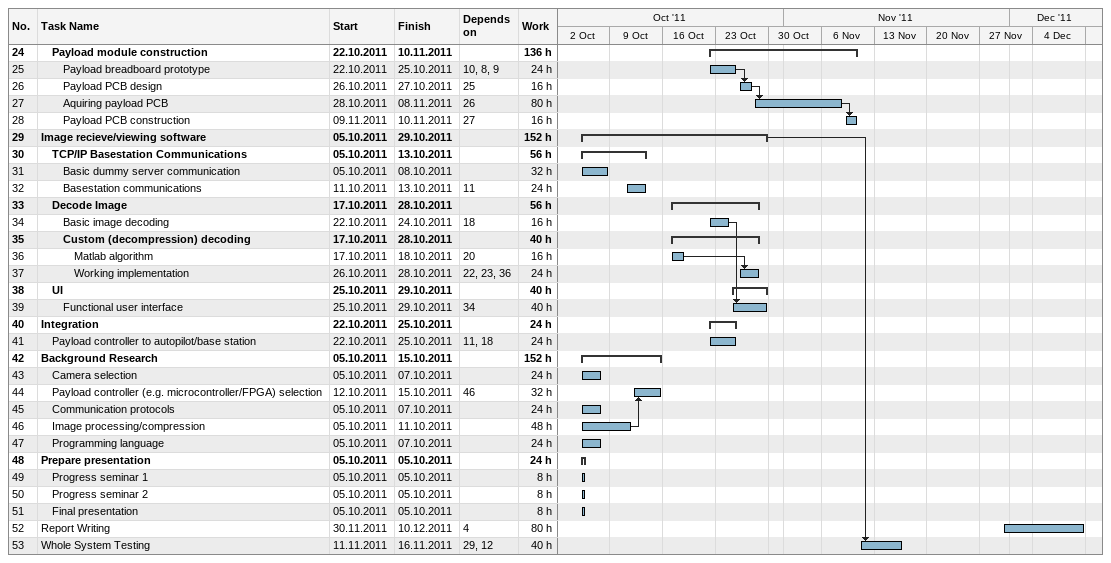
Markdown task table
| ID | Level | Task | Start | Finish | Predecessors | Work (h) |
|---|---|---|---|---|---|---|
| 24 | 2 | **Payload module construction** | 2011-10-22 | 2011-11-10 |  | 136 |
| 25 | 3 | Payload breadboard prototype | 2011-10-22 | 2011-10-25 | 10, 8, 9 | 24 |
| 26 | 3 | Payload PCB design | 2011-10-26 | 2011-10-27 | 25 | 16 |
| 27 | 3 | Aquiring payload PCB | 2011-10-28 | 2011-11-08 | 26 | 80 |
| 28 | 3 | Payload PCB construction | 2011-11-09 | 2011-11-10 | 27 | 16 |
| 29 | 1 | **Image recieve/viewing software** | 2011-10-05 | 2011-10-29 |  | 152 |
| 30 | 2 | **TCP/IP Basestation Communications** | 2011-10-05 | 2011-10-13 |  | 56 |
| 31 | 3 | Basic dummy server communication | 2011-10-05 | 2011-10-08 |  | 32 |
| 32 | 3 | Basestation communications | 2011-10-11 | 2011-10-13 | 11 | 24 |
| 33 | 2 | **Decode Image** | 2011-10-17 | 2011-10-28 |  | 56 |
| 34 | 3 | Basic image decoding | 2011-10-22 | 2011-10-24 | 18 | 16 |
| 35 | 3 | **Custom (decompression) decoding** | 2011-10-17 | 2011-10-28 |  | 40 |
| 36 | 4 | Matlab algorithm | 2011-10-17 | 2011-10-18 | 20 | 16 |
| 37 | 4 | Working implementation | 2011-10-26 | 2011-10-28 | 22, 23, 36 | 24 |
| 38 | 2 | **UI** | 2011-10-25 | 2011-10-29 |  | 40 |
| 39 | 3 | Functional user interface | 2011-10-25 | 2011-10-29 | 34 | 40 |
| 40 | 1 | **Integration** | 2011-10-22 | 2011-10-25 |  | 24 |
| 41 | 2 | Payload controller to autopilot/base station | 2011-10-22 | 2011-10-25 | 11, 18 | 24 |
| 42 | 1 | **Background Research** | 2011-10-05 | 2011-10-15 |  | 152 |
| 43 | 2 | Camera selection | 2011-10-05 | 2011-10-07 |  | 24 |
| 44 | 2 | Payload controller (e.g. microcontroller/FPGA) selection | 2011-10-12 | 2011-10-15 | 46 | 32 |
| 45 | 2 | Communication protocols | 2011-10-05 | 2011-10-07 |  | 24 |
| 46 | 2 | Image processing/compression | 2011-10-05 | 2011-10-11 |  | 48 |
| 47 | 2 | Programming language | 2011-10-05 | 2011-10-07 |  | 24 |
| 48 | 1 | **Prepare presentation** | 2011-10-05 | 2011-10-05 |  | 24 |
| 49 | 2 | Progress seminar 1 | 2011-10-05 | 2011-10-05 |  | 8 |
| 50 | 2 | Progress seminar 2 | 2011-10-05 | 2011-10-05 |  | 8 |
| 51 | 2 | Final presentation | 2011-10-05 | 2011-10-05 |  | 8 |
| 52 | 1 | Report Writing | 2011-11-30 | 2011-12-10 | 4 | 80 |
| 53 | 1 | Whole System Testing | 2011-11-11 | 2011-11-16 | 29, 12 | 40 |
